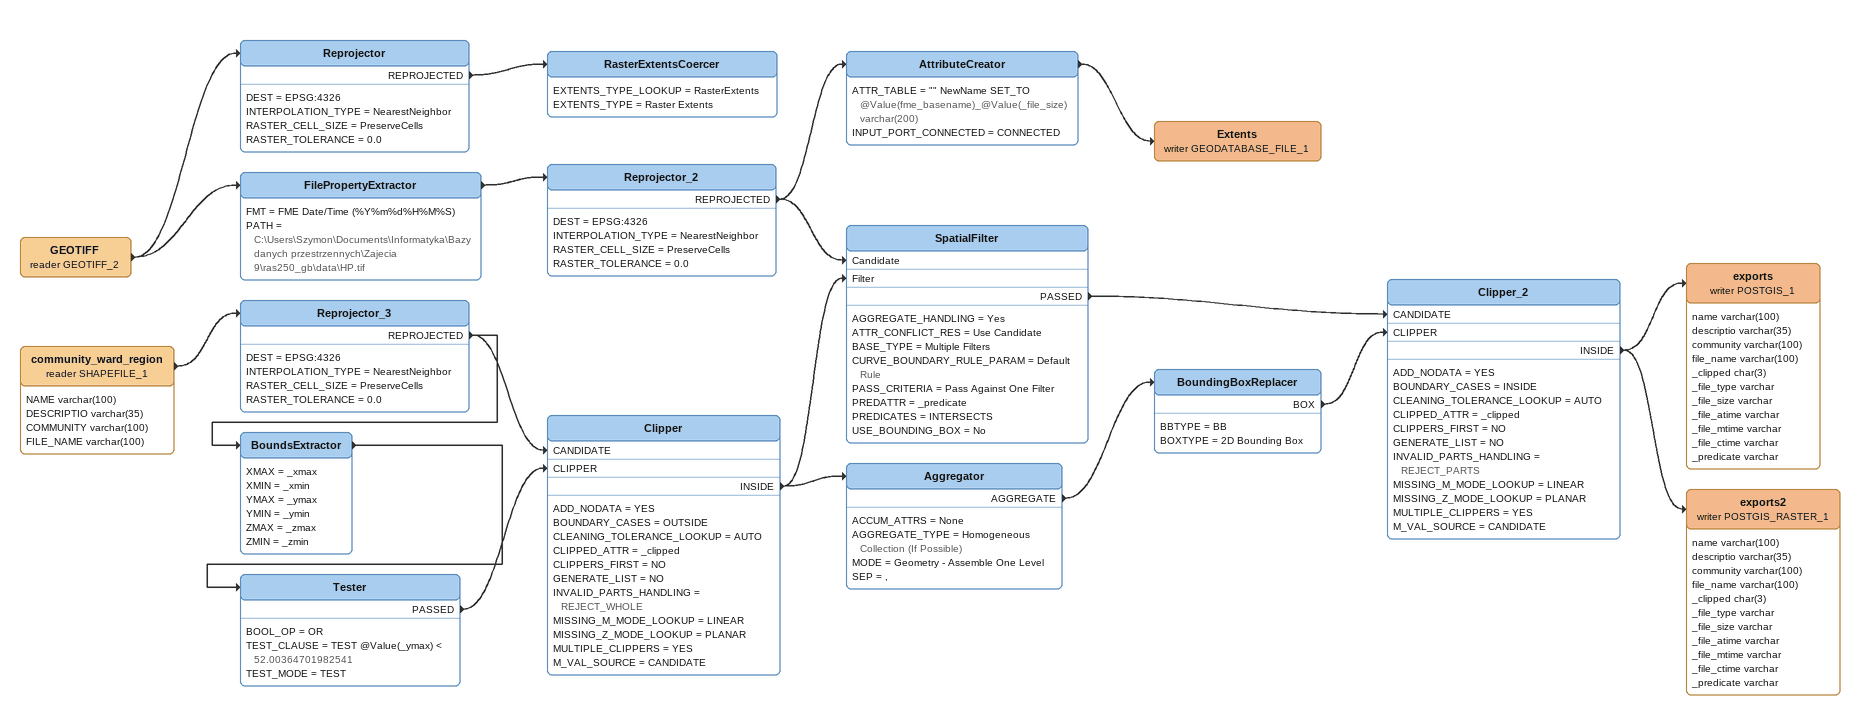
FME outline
community_ward_region (reader SHAPEFILE_1)
    attributes: NAME varchar(100), DESCRIPTIO varchar(35), COMMUNITY varchar(100), FILE_NAME varchar(100)
    -> Reprojector_3
Reprojector_3
    DEST = EPSG:4326
    INTERPOLATION_TYPE = NearestNeighbor
    RASTER_CELL_SIZE = PreserveCells
    RASTER_TOLERANCE = 0.0
    REPROJECTED -> BoundsExtractor
    REPROJECTED -> Clipper [CANDIDATE]
BoundsExtractor
    XMAX = _xmax
    XMIN = _xmin
    YMAX = _ymax
    YMIN = _ymin
    ZMAX = _zmax
    ZMIN = _zmin
    -> Tester
Tester
    BOOL_OP = OR
    TEST_CLAUSE = TEST @Value(_ymax) < 52.00364701982541
    TEST_MODE = TEST
    PASSED -> Clipper [CLIPPER]
Clipper
    ADD_NODATA = YES
    BOUNDARY_CASES = OUTSIDE
    CLEANING_TOLERANCE_LOOKUP = AUTO
    CLIPPED_ATTR = _clipped
    CLIPPERS_FIRST = NO
    GENERATE_LIST = NO
    INVALID_PARTS_HANDLING = REJECT_WHOLE
    MISSING_M_MODE_LOOKUP = LINEAR
    MISSING_Z_MODE_LOOKUP = PLANAR
    MULTIPLE_CLIPPERS = YES
    M_VAL_SOURCE = CANDIDATE
    INSIDE -> SpatialFilter [Filter]
    INSIDE -> Aggregator
Aggregator
    ACCUM_ATTRS = None
    AGGREGATE_TYPE = Homogeneous Collection (If Possible)
    MODE = Geometry - Assemble One Level
    SEP = ,
    AGGREGATE -> BoundingBoxReplacer
BoundingBoxReplacer
    BBTYPE = BB
    BOXTYPE = 2D Bounding Box
    BOX -> Clipper_2 [CLIPPER]
GEOTIFF (reader GEOTIFF_2)
    -> Reprojector
    -> FilePropertyExtractor
Reprojector
    DEST = EPSG:4326
    INTERPOLATION_TYPE = NearestNeighbor
    RASTER_CELL_SIZE = PreserveCells
    RASTER_TOLERANCE = 0.0
    REPROJECTED -> RasterExtentsCoercer
RasterExtentsCoercer
    EXTENTS_TYPE_LOOKUP = RasterExtents
    EXTENTS_TYPE = Raster Extents
FilePropertyExtractor
    FMT = FME Date/Time (%Y%m%d%H%M%S)
    PATH = C:\Users\Szymon\Documents\Informatyka\Bazy danych przestrzennych\Zajecia 9\ras250_gb\data\HP.tif
    -> Reprojector_2
Reprojector_2
    DEST = EPSG:4326
    INTERPOLATION_TYPE = NearestNeighbor
    RASTER_CELL_SIZE = PreserveCells
    RASTER_TOLERANCE = 0.0
    REPROJECTED -> AttributeCreator
    REPROJECTED -> SpatialFilter [Candidate]
AttributeCreator
    ATTR_TABLE = "" NewName SET_TO @Value(fme_basename)_@Value(_file_size) varchar(200)
    INPUT_PORT_CONNECTED = CONNECTED
    -> Extents (writer GEODATABASE_FILE_1)
Extents (writer GEODATABASE_FILE_1)
SpatialFilter
    AGGREGATE_HANDLING = Yes
    ATTR_CONFLICT_RES = Use Candidate
    BASE_TYPE = Multiple Filters
    CURVE_BOUNDARY_RULE_PARAM = Default Rule
    PASS_CRITERIA = Pass Against One Filter
    PREDATTR = _predicate
    PREDICATES = INTERSECTS
    USE_BOUNDING_BOX = No
    PASSED -> Clipper_2 [CANDIDATE]
Clipper_2
    ADD_NODATA = YES
    BOUNDARY_CASES = INSIDE
    CLEANING_TOLERANCE_LOOKUP = AUTO
    CLIPPED_ATTR = _clipped
    CLIPPERS_FIRST = NO
    GENERATE_LIST = NO
    INVALID_PARTS_HANDLING = REJECT_PARTS
    MISSING_M_MODE_LOOKUP = LINEAR
    MISSING_Z_MODE_LOOKUP = PLANAR
    MULTIPLE_CLIPPERS = YES
    M_VAL_SOURCE = CANDIDATE
    INSIDE -> exports2 (writer POSTGIS_RASTER_1)
    INSIDE -> exports (writer POSTGIS_1)
exports (writer POSTGIS_1)
    attributes: name varchar(100), descriptio varchar(35), community varchar(100), file_name varchar(100), _clipped char(3), _file_type varchar, _file_size varchar, _file_atime varchar, _file_mtime varchar, _file_ctime varchar, _predicate varchar
exports2 (writer POSTGIS_RASTER_1)
    attributes: name varchar(100), descriptio varchar(35), community varchar(100), file_name varchar(100), _clipped char(3), _file_type varchar, _file_size varchar, _file_atime varchar, _file_mtime varchar, _file_ctime varchar, _predicate varchar
